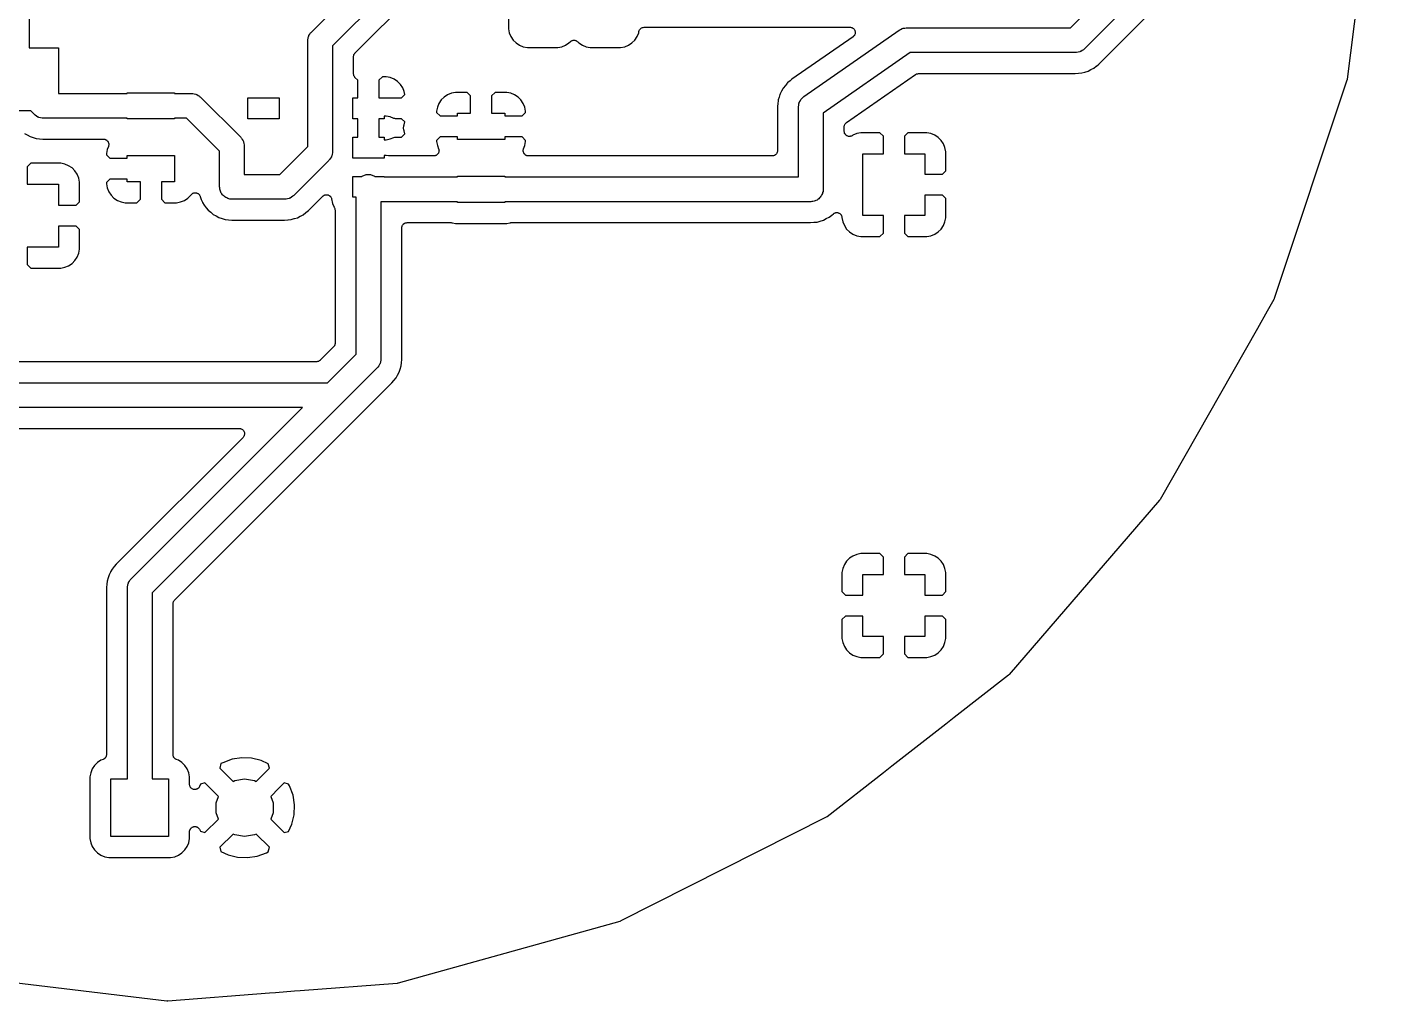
# Model space of a CAD drawing. Extents: x 164 to 228.7, y -128.7 to -69.
# Drawn here: x 196 to 228.68, y -128.69 to -105.08 of the extents above; entities that cross this region are included whole.
import ezdxf

# ---------------------------------------------------------------- set-up
doc = ezdxf.new("R2010")
doc.units = 0
doc.header["$MEASUREMENT"] = 0
doc.layers.add('BLACK', color=7, linetype='CONTINUOUS')

msp = doc.modelspace()

# ---------------------------------------------------------------- linework, layer by layer
at = {"layer": 'Black'}
for p, q in [((228.68, -100.813), (227.981, -106.344)), ((221.276, -105.1), (224.7, -101.676)), ((225.212, -102.012), (221.612, -105.612)), ((221.972, -105.971), (225.567, -102.376)), ((202.888, -105.2), (205.428, -102.659)), ((206.107, -102.829), (203.4, -105.536)), ((203.945, -105.709), (206.16, -103.494)), ((196.05, -104.738), (196.05, -105.587)), ((207.662, -104.87), (207.662, -105.122)), ((202.851, -105.253), (202.87, -105.219)), ((202.87, -105.219), (202.88, -105.211)), ((202.88, -105.211), (202.888, -105.2)), ((207.662, -105.122), (207.682, -105.22)), ((207.682, -105.22), (207.72, -105.312)), ((210.78, -105.312), (210.818, -105.22)), ((210.818, -105.22), (210.825, -105.185)), ((210.825, -105.185), (210.832, -105.166)), ((210.832, -105.166), (210.839, -105.146)), ((210.839, -105.146), (210.84, -105.145)), ((210.84, -105.145), (210.841, -105.144)), ((210.841, -105.144), (210.854, -105.129)), ((210.854, -105.129), (210.868, -105.113)), ((210.868, -105.113), (210.869, -105.112)), ((210.869, -105.112), (210.87, -105.111)), ((210.87, -105.111), (210.888, -105.101)), ((210.888, -105.101), (210.906, -105.091)), ((210.906, -105.091), (210.907, -105.09)), ((210.907, -105.09), (210.909, -105.09)), ((210.909, -105.09), (210.929, -105.087)), ((210.929, -105.087), (210.949, -105.083)), ((210.949, -105.083), (215.938, -105.083)), ((214.816, -106.766), (217.128, -105.154)), ((215.938, -105.083), (215.943, -105.084)), ((215.943, -105.084), (215.949, -105.084)), ((215.949, -105.084), (215.965, -105.088)), ((215.965, -105.088), (215.981, -105.091)), ((215.981, -105.091), (215.986, -105.094)), ((215.986, -105.094), (215.992, -105.095)), ((215.992, -105.095), (216.005, -105.104)), ((216.005, -105.104), (216.019, -105.113)), ((216.019, -105.113), (216.023, -105.117)), ((216.023, -105.117), (216.028, -105.12)), ((216.028, -105.12), (216.037, -105.134)), ((216.037, -105.134), (216.048, -105.146)), ((216.048, -105.146), (216.05, -105.152)), ((216.05, -105.152), (216.053, -105.157)), ((216.053, -105.157), (216.057, -105.172)), ((216.057, -105.172), (216.063, -105.188)), ((216.063, -105.232), (216.061, -105.237)), ((216.063, -105.188), (216.063, -105.194)), ((216.063, -105.194), (216.064, -105.199)), ((216.064, -105.199), (216.063, -105.216)), ((216.063, -105.216), (216.063, -105.232)), ((217.128, -105.154), (217.164, -105.138)), ((217.164, -105.138), (217.197, -105.118)), ((217.197, -105.118), (217.211, -105.116)), ((217.211, -105.116), (217.223, -105.11)), ((217.223, -105.11), (217.262, -105.107)), ((217.262, -105.107), (217.3, -105.1)), ((217.3, -105.1), (221.276, -105.1)), ((202.8, -105.412), (202.802, -105.399)), ((202.8, -107.976), (202.8, -105.412)), ((202.801, -105.386), (202.811, -105.348)), ((202.802, -105.399), (202.801, -105.386)), ((202.811, -105.348), (202.818, -105.309)), ((202.818, -105.309), (202.825, -105.298)), ((202.825, -105.298), (202.828, -105.285)), ((202.828, -105.285), (202.851, -105.253)), ((203.4, -105.536), (203.4, -108.1)), ((207.72, -105.312), (207.776, -105.395)), ((207.776, -105.395), (207.847, -105.466)), ((207.847, -105.466), (207.93, -105.522)), ((207.93, -105.522), (208.022, -105.56)), ((208.022, -105.56), (208.12, -105.579)), ((208.856, -105.579), (208.954, -105.56)), ((208.954, -105.56), (209.046, -105.522)), ((209.046, -105.522), (209.129, -105.466)), ((209.129, -105.466), (209.16, -105.435)), ((209.16, -105.435), (209.169, -105.429)), ((209.169, -105.429), (209.177, -105.421)), ((209.177, -105.421), (209.187, -105.416)), ((209.187, -105.416), (209.196, -105.41)), ((209.196, -105.41), (209.207, -105.407)), ((209.207, -105.407), (209.217, -105.402)), ((209.217, -105.402), (209.228, -105.401)), ((209.228, -105.401), (209.239, -105.399)), ((209.239, -105.399), (209.25, -105.399)), ((209.25, -105.399), (209.261, -105.399)), ((209.261, -105.399), (209.272, -105.401)), ((209.272, -105.401), (209.283, -105.402)), ((209.283, -105.402), (209.293, -105.407)), ((209.293, -105.407), (209.304, -105.41)), ((209.304, -105.41), (209.313, -105.416)), ((209.313, -105.416), (209.323, -105.421)), ((209.323, -105.421), (209.331, -105.429)), ((209.331, -105.429), (209.34, -105.435)), ((209.34, -105.435), (209.371, -105.466)), ((209.371, -105.466), (209.454, -105.522)), ((209.454, -105.522), (209.546, -105.56)), ((209.546, -105.56), (209.644, -105.579)), ((210.38, -105.579), (210.478, -105.56)), ((210.478, -105.56), (210.57, -105.522)), ((210.57, -105.522), (210.653, -105.466)), ((210.653, -105.466), (210.724, -105.395)), ((210.724, -105.395), (210.78, -105.312)), ((216.01, -105.314), (214.531, -106.346)), ((216.014, -105.31), (216.01, -105.314)), ((216.019, -105.307), (216.014, -105.31)), ((216.03, -105.295), (216.019, -105.307)), ((216.042, -105.283), (216.03, -105.295)), ((216.044, -105.278), (216.042, -105.283)), ((216.048, -105.273), (216.044, -105.278)), ((216.053, -105.258), (216.048, -105.273)), ((216.06, -105.243), (216.053, -105.258)), ((216.061, -105.237), (216.06, -105.243)), ((196.05, -105.587), (196.766, -105.587)), ((196.766, -105.587), (196.766, -106.688)), ((203.908, -105.788), (203.913, -105.772)), ((203.909, -105.794), (203.908, -105.788)), ((203.908, -105.799), (203.909, -105.794)), ((203.908, -106.209), (203.908, -105.799)), ((203.913, -105.772), (203.916, -105.756)), ((203.916, -105.756), (203.918, -105.751)), ((203.918, -105.751), (203.92, -105.746)), ((203.92, -105.746), (203.929, -105.732)), ((203.929, -105.732), (203.938, -105.718)), ((203.938, -105.718), (203.942, -105.714)), ((203.942, -105.714), (203.945, -105.709)), ((208.12, -105.579), (208.856, -105.579)), ((209.644, -105.579), (210.38, -105.579)), ((217.394, -105.7), (215.288, -107.169)), ((221.4, -105.7), (217.394, -105.7)), ((221.413, -105.698), (221.4, -105.7)), ((221.426, -105.699), (221.413, -105.698)), ((221.464, -105.689), (221.426, -105.699)), ((221.503, -105.682), (221.464, -105.689)), ((221.514, -105.675), (221.503, -105.682)), ((221.527, -105.672), (221.514, -105.675)), ((221.559, -105.649), (221.527, -105.672)), ((221.593, -105.63), (221.559, -105.649)), ((221.601, -105.62), (221.593, -105.63)), ((221.612, -105.612), (221.601, -105.62)), ((203.909, -106.215), (203.908, -106.209)), ((217.556, -106.215), (217.561, -106.212)), ((217.561, -106.212), (217.578, -106.211)), ((217.578, -106.211), (217.594, -106.208)), ((217.594, -106.208), (221.394, -106.208)), ((221.394, -106.208), (221.474, -106.2)), ((221.474, -106.2), (221.474, -106.2)), ((221.474, -106.2), (221.475, -106.2)), ((221.475, -106.2), (221.553, -106.193)), ((221.553, -106.193), (221.628, -106.171)), ((221.628, -106.171), (221.629, -106.17)), ((221.628, -106.171), (221.628, -106.171)), ((221.629, -106.17), (221.704, -106.148)), ((221.704, -106.148), (221.773, -106.112)), ((221.773, -106.112), (221.774, -106.112)), ((221.774, -106.111), (221.844, -106.075)), ((221.774, -106.112), (221.774, -106.111)), ((221.844, -106.075), (221.904, -106.026)), ((221.904, -106.026), (221.905, -106.025)), ((221.905, -106.025), (221.967, -105.975)), ((221.905, -106.025), (221.905, -106.025)), ((221.967, -105.975), (221.97, -105.973)), ((221.97, -105.973), (221.972, -105.971)), ((221.97, -105.973), (221.97, -105.973)), ((221.97, -105.973), (221.97, -105.973)), ((203.908, -106.22), (203.909, -106.215)), ((203.913, -106.236), (203.908, -106.22)), ((203.916, -106.253), (203.913, -106.236)), ((203.918, -106.258), (203.916, -106.253)), ((203.92, -106.263), (203.918, -106.258)), ((203.929, -106.277), (203.92, -106.263)), ((203.938, -106.291), (203.929, -106.277)), ((203.942, -106.294), (203.938, -106.291)), ((203.945, -106.299), (203.942, -106.294)), ((204.016, -106.37), (203.945, -106.299)), ((204.016, -106.793), (204.016, -106.37)), ((204.608, -106.285), (204.524, -106.37)), ((204.524, -106.37), (204.524, -106.793)), ((204.701, -106.285), (204.608, -106.285)), ((204.799, -106.305), (204.701, -106.285)), ((204.892, -106.343), (204.799, -106.305)), ((204.975, -106.399), (204.892, -106.343)), ((205.046, -106.47), (204.975, -106.399)), ((205.101, -106.553), (205.046, -106.47)), ((214.364, -106.506), (214.322, -106.556)), ((214.365, -106.504), (214.364, -106.506)), ((214.366, -106.503), (214.365, -106.504)), ((214.406, -106.452), (214.366, -106.503)), ((214.407, -106.451), (214.406, -106.452)), ((214.414, -106.443), (214.407, -106.451)), ((214.422, -106.436), (214.414, -106.443)), ((214.423, -106.435), (214.422, -106.436)), ((214.474, -106.394), (214.423, -106.435)), ((214.475, -106.393), (214.474, -106.394)), ((214.477, -106.392), (214.475, -106.393)), ((214.531, -106.346), (214.477, -106.392)), ((215.85, -107.396), (217.521, -106.231)), ((217.521, -106.231), (217.536, -106.224)), ((217.536, -106.224), (217.55, -106.216)), ((217.55, -106.216), (217.556, -106.215)), ((227.976, -106.369), (226.216, -111.659)), ((227.977, -106.356), (227.976, -106.369)), ((227.981, -106.344), (227.977, -106.356)), ((196.766, -106.688), (198.428, -106.688)), ((198.428, -106.688), (198.428, -106.67)), ((198.428, -106.67), (199.571, -106.67)), ((199.571, -106.67), (199.571, -106.688)), ((199.571, -106.688), (199.988, -106.688)), ((199.988, -106.688), (200.001, -106.69)), ((200.001, -106.69), (200.014, -106.689)), ((200.014, -106.689), (200.052, -106.699)), ((200.052, -106.699), (200.091, -106.706)), ((200.091, -106.706), (200.102, -106.713)), ((200.102, -106.713), (200.115, -106.716)), ((200.115, -106.716), (200.147, -106.739)), ((200.147, -106.739), (200.181, -106.758)), ((200.181, -106.758), (200.189, -106.768)), ((200.189, -106.768), (200.2, -106.776)), ((200.2, -106.776), (201.177, -107.752)), ((201.349, -107.301), (201.349, -106.793)), ((201.349, -106.793), (202.111, -106.793)), ((202.111, -106.793), (202.111, -107.301)), ((203.889, -107.301), (203.889, -106.793)), ((203.889, -106.793), (204.016, -106.793)), ((204.524, -106.793), (205.075, -106.793)), ((205.075, -106.793), (205.153, -106.715)), ((205.139, -106.645), (205.101, -106.553)), ((205.153, -106.715), (205.139, -106.645)), ((206.034, -106.847), (205.978, -106.93)), ((206.105, -106.776), (206.034, -106.847)), ((206.188, -106.72), (206.105, -106.776)), ((206.28, -106.682), (206.188, -106.72)), ((206.378, -106.662), (206.28, -106.682)), ((206.662, -106.662), (206.378, -106.662)), ((206.746, -106.747), (206.662, -106.662)), ((206.746, -107.17), (206.746, -106.747)), ((207.338, -106.662), (207.254, -106.747)), ((207.254, -106.747), (207.254, -107.17)), ((207.622, -106.662), (207.338, -106.662)), ((207.72, -106.682), (207.622, -106.662)), ((207.812, -106.72), (207.72, -106.682)), ((207.895, -106.776), (207.812, -106.72)), ((207.966, -106.847), (207.895, -106.776)), ((208.022, -106.93), (207.966, -106.847)), ((214.194, -106.867), (214.188, -106.932)), ((214.195, -106.856), (214.194, -106.866)), ((214.194, -106.866), (214.194, -106.867)), ((214.198, -106.845), (214.195, -106.856)), ((214.218, -106.782), (214.198, -106.844)), ((214.198, -106.844), (214.198, -106.845)), ((214.219, -106.778), (214.218, -106.78)), ((214.218, -106.78), (214.218, -106.782)), ((214.237, -106.716), (214.219, -106.778)), ((214.241, -106.705), (214.237, -106.715)), ((214.237, -106.715), (214.237, -106.716)), ((214.245, -106.695), (214.241, -106.705)), ((214.246, -106.694), (214.245, -106.695)), ((214.277, -106.637), (214.246, -106.694)), ((214.278, -106.635), (214.277, -106.637)), ((214.279, -106.634), (214.278, -106.635)), ((214.309, -106.576), (214.279, -106.634)), ((214.31, -106.575), (214.309, -106.576)), ((214.315, -106.565), (214.31, -106.575)), ((214.321, -106.557), (214.315, -106.565)), ((214.322, -106.556), (214.321, -106.557)), ((214.726, -106.875), (214.743, -106.839)), ((214.743, -106.839), (214.752, -106.83)), ((214.752, -106.83), (214.758, -106.819)), ((214.758, -106.819), (214.788, -106.794)), ((214.788, -106.794), (214.816, -106.766)), ((196.088, -107.111), (194.734, -107.111)), ((196.177, -107.2), (196.088, -107.111)), ((205.94, -107.022), (205.921, -107.12)), ((205.921, -107.12), (205.921, -107.15)), ((205.921, -107.15), (206.005, -107.234)), ((205.978, -106.93), (205.94, -107.022)), ((206.428, -107.234), (206.428, -107.17)), ((206.428, -107.17), (206.746, -107.17)), ((207.254, -107.17), (207.571, -107.17)), ((207.571, -107.17), (207.571, -107.234)), ((207.995, -107.234), (208.079, -107.15)), ((208.06, -107.022), (208.022, -106.93)), ((208.079, -107.12), (208.06, -107.022)), ((208.079, -107.15), (208.079, -107.12)), ((214.188, -106.936), (214.18, -107.006)), ((214.18, -107.006), (214.18, -107.012)), ((214.18, -107.012), (214.18, -108.077)), ((214.188, -106.932), (214.188, -106.934)), ((214.188, -106.934), (214.188, -106.936)), ((214.688, -107.012), (214.695, -106.973)), ((214.688, -108.712), (214.688, -107.012)), ((214.695, -106.973), (214.698, -106.934)), ((214.698, -106.934), (214.704, -106.922)), ((214.704, -106.922), (214.706, -106.909)), ((214.706, -106.909), (214.726, -106.875)), ((215.288, -107.169), (215.288, -109.012)), ((196.188, -107.208), (196.177, -107.2)), ((196.196, -107.218), (196.188, -107.208)), ((196.23, -107.237), (196.196, -107.218)), ((196.262, -107.26), (196.23, -107.237)), ((196.275, -107.263), (196.262, -107.26)), ((196.286, -107.27), (196.275, -107.263)), ((196.325, -107.277), (196.286, -107.27)), ((196.363, -107.287), (196.325, -107.277)), ((196.376, -107.286), (196.363, -107.287)), ((196.389, -107.288), (196.376, -107.286)), ((198.428, -107.288), (196.389, -107.288)), ((198.428, -107.305), (198.428, -107.288)), ((199.571, -107.305), (198.428, -107.305)), ((199.864, -107.288), (199.571, -107.288)), ((199.571, -107.288), (199.571, -107.305)), ((200.665, -108.089), (199.864, -107.288)), ((202.111, -107.301), (201.349, -107.301)), ((204.016, -107.301), (203.889, -107.301)), ((204.016, -107.746), (204.016, -107.301)), ((204.651, -107.301), (204.524, -107.301)), ((204.524, -107.301), (204.524, -107.746)), ((204.701, -107.238), (204.651, -107.238)), ((204.651, -107.238), (204.651, -107.301)), ((204.799, -107.258), (204.701, -107.238)), ((204.882, -107.292), (204.799, -107.258)), ((204.885, -107.292), (204.882, -107.292)), ((204.887, -107.294), (204.885, -107.292)), ((204.906, -107.297), (204.887, -107.294)), ((204.925, -107.301), (204.906, -107.297)), ((204.928, -107.301), (204.925, -107.301)), ((204.931, -107.301), (204.928, -107.301)), ((205.075, -107.301), (204.931, -107.301)), ((205.153, -107.38), (205.075, -107.301)), ((205.119, -107.518), (205.123, -107.502)), ((205.12, -107.524), (205.119, -107.518)), ((205.123, -107.502), (205.125, -107.486)), ((205.125, -107.486), (205.128, -107.481)), ((205.128, -107.481), (205.129, -107.475)), ((205.129, -107.475), (205.139, -107.45)), ((205.139, -107.45), (205.153, -107.38)), ((206.005, -107.234), (206.428, -107.234)), ((207.571, -107.234), (207.995, -107.234)), ((215.796, -107.5), (215.799, -107.483)), ((215.796, -107.605), (215.796, -107.5)), ((215.799, -107.483), (215.8, -107.467)), ((215.8, -107.467), (215.803, -107.462)), ((215.803, -107.462), (215.804, -107.456)), ((215.804, -107.456), (215.812, -107.442)), ((215.812, -107.442), (215.819, -107.427)), ((215.819, -107.427), (215.823, -107.423)), ((215.823, -107.423), (215.826, -107.418)), ((215.826, -107.418), (215.839, -107.408)), ((215.839, -107.408), (215.85, -107.396)), ((195.936, -107.657), (196.005, -107.694)), ((196.005, -107.694), (196.006, -107.694)), ((196.006, -107.694), (196.006, -107.694)), ((196.006, -107.694), (196.075, -107.732)), ((196.075, -107.732), (196.149, -107.755)), ((196.149, -107.755), (196.15, -107.755)), ((196.15, -107.755), (196.151, -107.755)), ((196.151, -107.755), (196.225, -107.779)), ((196.225, -107.779), (196.303, -107.787)), ((196.303, -107.787), (196.304, -107.787)), ((196.304, -107.787), (196.304, -107.787)), ((196.304, -107.787), (196.383, -107.796)), ((196.383, -107.796), (196.386, -107.796)), ((196.386, -107.796), (196.387, -107.796)), ((196.387, -107.796), (196.387, -107.796)), ((196.387, -107.796), (196.389, -107.796)), ((196.389, -107.796), (197.854, -107.796)), ((197.854, -107.796), (197.867, -107.798)), ((197.867, -107.798), (197.881, -107.799)), ((197.881, -107.799), (197.889, -107.802)), ((197.889, -107.802), (197.897, -107.804)), ((197.897, -107.804), (197.909, -107.811)), ((197.909, -107.811), (197.922, -107.816)), ((197.922, -107.816), (197.928, -107.822)), ((197.928, -107.822), (197.935, -107.826)), ((197.935, -107.826), (197.944, -107.836)), ((197.944, -107.836), (197.954, -107.846)), ((197.954, -107.846), (197.958, -107.853)), ((201.177, -107.752), (201.184, -107.763)), ((201.184, -107.763), (201.194, -107.772)), ((201.194, -107.772), (201.214, -107.806)), ((201.214, -107.806), (201.236, -107.838)), ((201.236, -107.838), (201.24, -107.85)), ((203.889, -108.254), (203.889, -107.746)), ((203.889, -107.746), (204.016, -107.746)), ((204.524, -107.746), (204.651, -107.746)), ((204.651, -107.746), (204.651, -107.809)), ((204.651, -107.809), (204.701, -107.809)), ((204.701, -107.809), (204.799, -107.79)), ((204.799, -107.79), (204.882, -107.756)), ((204.882, -107.756), (204.885, -107.755)), ((204.885, -107.755), (204.887, -107.754)), ((204.887, -107.754), (204.906, -107.75)), ((204.906, -107.75), (204.925, -107.746)), ((204.925, -107.746), (204.928, -107.746)), ((204.928, -107.746), (204.931, -107.746)), ((204.931, -107.746), (205.075, -107.746)), ((205.075, -107.746), (205.153, -107.667)), ((205.119, -107.529), (205.12, -107.524)), ((205.123, -107.545), (205.119, -107.529)), ((205.125, -107.562), (205.123, -107.545)), ((205.128, -107.567), (205.125, -107.562)), ((205.129, -107.572), (205.128, -107.567)), ((205.139, -107.598), (205.129, -107.572)), ((205.153, -107.667), (205.139, -107.598)), ((206.005, -107.742), (205.921, -107.826)), ((205.921, -107.826), (205.921, -107.856)), ((206.428, -107.742), (206.005, -107.742)), ((206.428, -107.805), (206.428, -107.742)), ((207.571, -107.805), (206.428, -107.805)), ((207.995, -107.742), (207.571, -107.742)), ((207.571, -107.742), (207.571, -107.805)), ((208.079, -107.826), (207.995, -107.742)), ((208.079, -107.856), (208.079, -107.826)), ((215.797, -107.609), (215.796, -107.605)), ((215.796, -107.613), (215.797, -107.609)), ((215.801, -107.631), (215.796, -107.613)), ((215.804, -107.648), (215.801, -107.631)), ((215.806, -107.652), (215.804, -107.648)), ((215.807, -107.656), (215.806, -107.652)), ((215.817, -107.671), (215.807, -107.656)), ((215.826, -107.686), (215.817, -107.671)), ((215.829, -107.689), (215.826, -107.686)), ((215.831, -107.693), (215.829, -107.689)), ((215.846, -107.703), (215.831, -107.693)), ((215.859, -107.715), (215.846, -107.703)), ((215.863, -107.716), (215.859, -107.715)), ((215.867, -107.719), (215.863, -107.716)), ((215.884, -107.724), (215.867, -107.719)), ((215.901, -107.73), (215.884, -107.724)), ((215.905, -107.73), (215.901, -107.73)), ((215.909, -107.731), (215.905, -107.73)), ((215.927, -107.73), (215.909, -107.731)), ((215.945, -107.73), (215.927, -107.73)), ((215.949, -107.728), (215.945, -107.73)), ((215.953, -107.728), (215.949, -107.728)), ((215.97, -107.721), (215.953, -107.728)), ((215.986, -107.715), (215.97, -107.721)), ((215.99, -107.712), (215.986, -107.715)), ((215.994, -107.71), (215.99, -107.712)), ((216.009, -107.7), (215.994, -107.71)), ((216.102, -107.662), (216.009, -107.7)), ((216.2, -107.642), (216.102, -107.662)), ((216.662, -107.642), (216.2, -107.642)), ((216.746, -107.726), (216.662, -107.642)), ((216.746, -108.15), (216.746, -107.726)), ((217.338, -107.642), (217.254, -107.726)), ((217.254, -107.726), (217.254, -108.15)), ((217.8, -107.642), (217.338, -107.642)), ((217.898, -107.662), (217.8, -107.642)), ((217.991, -107.7), (217.898, -107.662)), ((218.074, -107.755), (217.991, -107.7)), ((218.145, -107.826), (218.074, -107.755)), ((218.2, -107.909), (218.145, -107.826)), ((197.94, -108.046), (197.921, -108.144)), ((197.921, -108.144), (197.921, -108.174)), ((197.921, -108.174), (198.005, -108.258)), ((197.971, -107.972), (197.94, -108.046)), ((197.958, -107.853), (197.964, -107.859)), ((197.964, -107.859), (197.968, -107.873)), ((197.968, -107.873), (197.975, -107.885)), ((197.974, -107.958), (197.971, -107.972)), ((197.979, -107.945), (197.974, -107.958)), ((197.975, -107.885), (197.976, -107.893)), ((197.976, -107.893), (197.979, -107.901)), ((197.979, -107.901), (197.979, -107.915)), ((197.979, -107.915), (197.981, -107.929)), ((197.981, -107.929), (197.979, -107.937)), ((197.979, -107.937), (197.979, -107.945)), ((200.665, -108.953), (200.665, -108.089)), ((201.24, -107.85), (201.246, -107.862)), ((201.246, -107.862), (201.253, -107.9)), ((201.253, -107.9), (201.263, -107.938)), ((201.263, -107.938), (201.262, -107.951)), ((201.262, -107.951), (201.264, -107.965)), ((201.264, -107.965), (201.264, -108.652)), ((202.123, -108.652), (202.8, -107.976)), ((203.389, -108.164), (203.382, -108.203)), ((203.399, -108.126), (203.389, -108.164)), ((203.4, -108.1), (203.398, -108.113)), ((203.398, -108.113), (203.399, -108.126)), ((205.921, -107.856), (205.94, -107.954)), ((205.935, -108.174), (205.928, -108.178)), ((205.944, -108.164), (205.935, -108.174)), ((205.94, -107.954), (205.971, -108.028)), ((205.954, -108.154), (205.944, -108.164)), ((205.958, -108.147), (205.954, -108.154)), ((205.964, -108.14), (205.958, -108.147)), ((205.968, -108.127), (205.964, -108.14)), ((205.975, -108.115), (205.968, -108.127)), ((205.971, -108.028), (205.974, -108.042)), ((205.974, -108.042), (205.979, -108.055)), ((205.976, -108.107), (205.975, -108.115)), ((205.979, -108.099), (205.976, -108.107)), ((205.979, -108.055), (205.979, -108.063)), ((205.979, -108.063), (205.981, -108.071)), ((205.981, -108.071), (205.979, -108.085)), ((205.979, -108.085), (205.979, -108.099)), ((208.019, -108.071), (208.021, -108.063)), ((208.021, -108.085), (208.019, -108.071)), ((208.021, -108.055), (208.026, -108.042)), ((208.021, -108.063), (208.021, -108.055)), ((208.021, -108.099), (208.021, -108.085)), ((208.024, -108.107), (208.021, -108.099)), ((208.025, -108.115), (208.024, -108.107)), ((208.032, -108.127), (208.025, -108.115)), ((208.026, -108.042), (208.029, -108.028)), ((208.029, -108.028), (208.06, -107.954)), ((208.036, -108.14), (208.032, -108.127)), ((208.042, -108.147), (208.036, -108.14)), ((208.046, -108.154), (208.042, -108.147)), ((208.056, -108.164), (208.046, -108.154)), ((208.065, -108.174), (208.056, -108.164)), ((208.06, -107.954), (208.079, -107.856)), ((208.072, -108.178), (208.065, -108.174)), ((214.135, -108.174), (214.125, -108.18)), ((214.142, -108.166), (214.135, -108.174)), ((214.15, -108.159), (214.142, -108.166)), ((214.156, -108.149), (214.15, -108.159)), ((214.163, -108.14), (214.156, -108.149)), ((214.167, -108.13), (214.163, -108.14)), ((214.172, -108.12), (214.167, -108.13)), ((214.174, -108.109), (214.172, -108.12)), ((214.178, -108.099), (214.174, -108.109)), ((214.18, -108.077), (214.178, -108.088)), ((214.178, -108.088), (214.178, -108.099)), ((216.25, -109.65), (216.25, -108.15)), ((216.25, -108.15), (216.746, -108.15)), ((217.254, -108.15), (217.75, -108.15)), ((217.75, -108.15), (217.75, -108.646)), ((218.238, -108.002), (218.2, -107.909)), ((218.258, -108.1), (218.238, -108.002)), ((218.258, -108.562), (218.258, -108.1)), ((196.088, -108.381), (196.004, -108.465)), ((196.004, -108.465), (196.004, -108.889)), ((196.816, -108.381), (196.088, -108.381)), ((196.914, -108.401), (196.816, -108.381)), ((197.007, -108.439), (196.914, -108.401)), ((197.09, -108.494), (197.007, -108.439)), ((197.161, -108.565), (197.09, -108.494)), ((198.005, -108.258), (198.428, -108.258)), ((198.428, -108.258), (198.428, -108.194)), ((198.428, -108.194), (199.571, -108.194)), ((199.571, -108.194), (199.571, -108.829)), ((203.312, -108.312), (202.46, -109.165)), ((203.32, -108.301), (203.312, -108.312)), ((203.33, -108.293), (203.32, -108.301)), ((203.349, -108.259), (203.33, -108.293)), ((203.372, -108.227), (203.349, -108.259)), ((203.375, -108.214), (203.372, -108.227)), ((203.382, -108.203), (203.375, -108.214)), ((204.651, -108.254), (203.889, -108.254)), ((204.701, -108.191), (204.651, -108.191)), ((204.651, -108.191), (204.651, -108.254)), ((204.757, -108.202), (204.701, -108.191)), ((204.769, -108.202), (204.757, -108.202)), ((204.781, -108.204), (204.769, -108.202)), ((205.854, -108.204), (204.781, -108.204)), ((205.867, -108.202), (205.854, -108.204)), ((205.881, -108.201), (205.867, -108.202)), ((205.889, -108.198), (205.881, -108.201)), ((205.897, -108.196), (205.889, -108.198)), ((205.909, -108.189), (205.897, -108.196)), ((205.922, -108.184), (205.909, -108.189)), ((205.928, -108.178), (205.922, -108.184)), ((208.078, -108.184), (208.072, -108.178)), ((208.091, -108.189), (208.078, -108.184)), ((208.103, -108.196), (208.091, -108.189)), ((208.111, -108.198), (208.103, -108.196)), ((208.119, -108.201), (208.111, -108.198)), ((208.133, -108.202), (208.119, -108.201)), ((208.146, -108.204), (208.133, -108.202)), ((214.053, -108.204), (208.146, -108.204)), ((214.064, -108.202), (214.053, -108.204)), ((214.075, -108.202), (214.064, -108.202)), ((214.085, -108.198), (214.075, -108.202)), ((214.096, -108.196), (214.085, -108.198)), ((214.106, -108.191), (214.096, -108.196)), ((214.117, -108.187), (214.106, -108.191)), ((214.125, -108.18), (214.117, -108.187)), ((197.216, -108.648), (197.161, -108.565)), ((197.254, -108.741), (197.216, -108.648)), ((197.274, -108.839), (197.254, -108.741)), ((198.005, -108.766), (197.921, -108.85)), ((198.428, -108.766), (198.005, -108.766)), ((198.428, -108.829), (198.428, -108.766)), ((198.746, -108.829), (198.428, -108.829)), ((198.746, -109.253), (198.746, -108.829)), ((199.571, -108.829), (199.254, -108.829)), ((199.254, -108.829), (199.254, -109.253)), ((201.264, -108.652), (202.123, -108.652)), ((203.889, -109.206), (203.889, -108.698)), ((203.889, -108.698), (204.113, -108.698)), ((204.113, -108.698), (204.12, -108.693)), ((204.12, -108.693), (204.218, -108.657)), ((204.218, -108.657), (204.322, -108.657)), ((204.322, -108.657), (204.42, -108.693)), ((204.42, -108.693), (204.427, -108.698)), ((204.427, -108.698), (204.651, -108.698)), ((204.651, -108.698), (204.651, -108.712)), ((204.651, -108.712), (206.428, -108.712)), ((206.428, -108.712), (206.428, -108.694)), ((206.428, -108.694), (207.571, -108.694)), ((207.571, -108.694), (207.571, -108.712)), ((207.571, -108.712), (214.688, -108.712)), ((217.75, -108.646), (218.174, -108.646)), ((218.174, -108.646), (218.258, -108.562)), ((196.004, -108.889), (196.766, -108.889)), ((196.766, -108.889), (196.766, -109.397)), ((197.274, -109.313), (197.274, -108.839)), ((197.921, -108.85), (197.921, -108.88)), ((197.921, -108.88), (197.94, -108.978)), ((197.94, -108.978), (197.978, -109.07)), ((197.978, -109.07), (198.034, -109.153)), ((198.034, -109.153), (198.105, -109.224)), ((199.895, -109.224), (199.966, -109.153)), ((199.966, -109.153), (199.968, -109.151)), ((199.968, -109.151), (199.976, -109.143)), ((199.976, -109.143), (199.982, -109.134)), ((199.982, -109.134), (199.991, -109.127)), ((199.991, -109.127), (199.998, -109.119)), ((199.998, -109.119), (200.008, -109.114)), ((200.008, -109.114), (200.017, -109.107)), ((200.017, -109.107), (200.028, -109.104)), ((200.028, -109.104), (200.038, -109.099)), ((200.038, -109.099), (200.049, -109.098)), ((200.049, -109.098), (200.059, -109.095)), ((200.059, -109.095), (200.071, -109.096)), ((200.071, -109.096), (200.082, -109.094)), ((200.082, -109.094), (200.092, -109.097)), ((200.092, -109.097), (200.103, -109.098)), ((200.103, -109.098), (200.114, -109.102)), ((200.114, -109.102), (200.125, -109.105)), ((200.125, -109.105), (200.134, -109.111)), ((200.134, -109.111), (200.144, -109.115)), ((200.144, -109.115), (200.152, -109.123)), ((200.152, -109.123), (200.161, -109.129)), ((200.161, -109.129), (200.168, -109.138)), ((200.168, -109.138), (200.176, -109.146)), ((200.176, -109.146), (200.181, -109.156)), ((200.181, -109.156), (200.187, -109.165)), ((200.669, -108.978), (200.665, -108.953)), ((200.669, -109.005), (200.669, -108.978)), ((200.678, -109.029), (200.669, -109.005)), ((200.683, -109.055), (200.678, -109.029)), ((200.696, -109.078), (200.683, -109.055)), ((200.705, -109.102), (200.696, -109.078)), ((200.722, -109.123), (200.705, -109.102)), ((200.735, -109.145), (200.722, -109.123)), ((200.755, -109.162), (200.735, -109.145)), ((203.19, -109.158), (203.196, -109.156)), ((203.196, -109.156), (203.2, -109.153)), ((203.2, -109.153), (203.207, -109.152)), ((203.207, -109.152), (203.208, -109.151)), ((203.208, -109.151), (203.215, -109.149)), ((203.215, -109.149), (203.216, -109.149)), ((203.216, -109.149), (203.232, -109.143)), ((203.232, -109.143), (203.238, -109.143)), ((203.238, -109.143), (203.243, -109.142)), ((203.243, -109.142), (203.25, -109.142)), ((203.25, -109.142), (203.251, -109.142)), ((203.251, -109.142), (203.258, -109.143)), ((203.258, -109.143), (203.259, -109.143)), ((203.259, -109.143), (203.276, -109.143)), ((203.276, -109.143), (203.281, -109.145)), ((203.281, -109.145), (203.287, -109.146)), ((203.287, -109.146), (203.293, -109.149)), ((203.293, -109.149), (203.295, -109.149)), ((203.295, -109.149), (203.301, -109.152)), ((203.301, -109.152), (203.302, -109.153)), ((203.302, -109.153), (203.317, -109.158)), ((215.257, -109.137), (215.248, -109.162)), ((215.27, -109.115), (215.257, -109.137)), ((215.274, -109.089), (215.27, -109.115)), ((215.283, -109.064), (215.274, -109.089)), ((215.288, -109.012), (215.283, -109.038)), ((215.283, -109.038), (215.283, -109.064)), ((217.75, -109.154), (217.75, -109.65)), ((218.174, -109.154), (217.75, -109.154)), ((218.258, -109.238), (218.174, -109.154)), ((196.766, -109.397), (197.19, -109.397)), ((197.19, -109.397), (197.274, -109.313)), ((198.105, -109.224), (198.188, -109.28)), ((198.188, -109.28), (198.28, -109.318)), ((198.28, -109.318), (198.378, -109.337)), ((198.378, -109.337), (198.662, -109.337)), ((198.662, -109.337), (198.746, -109.253)), ((199.254, -109.253), (199.338, -109.337)), ((199.338, -109.337), (199.622, -109.337)), ((199.622, -109.337), (199.72, -109.318)), ((199.72, -109.318), (199.812, -109.28)), ((199.812, -109.28), (199.895, -109.224)), ((200.187, -109.165), (200.191, -109.175)), ((200.191, -109.175), (200.195, -109.185)), ((200.195, -109.185), (200.217, -109.258)), ((200.217, -109.258), (200.253, -109.327)), ((200.253, -109.327), (200.254, -109.327)), ((200.254, -109.327), (200.254, -109.328)), ((200.254, -109.328), (200.29, -109.397)), ((200.29, -109.397), (200.34, -109.458)), ((200.34, -109.458), (200.34, -109.458)), ((200.34, -109.458), (200.34, -109.459)), ((200.34, -109.459), (200.389, -109.52)), ((200.772, -109.182), (200.755, -109.162)), ((200.794, -109.195), (200.772, -109.182)), ((200.814, -109.212), (200.794, -109.195)), ((200.839, -109.221), (200.814, -109.212)), ((200.862, -109.234), (200.839, -109.221)), ((200.888, -109.239), (200.862, -109.234)), ((200.912, -109.248), (200.888, -109.239)), ((200.939, -109.248), (200.912, -109.248)), ((200.964, -109.252), (200.939, -109.248)), ((202.248, -109.252), (200.964, -109.252)), ((202.26, -109.25), (202.248, -109.252)), ((202.274, -109.251), (202.26, -109.25)), ((202.312, -109.241), (202.274, -109.251)), ((202.35, -109.234), (202.312, -109.241)), ((202.362, -109.228), (202.35, -109.234)), ((202.374, -109.224), (202.362, -109.228)), ((202.406, -109.202), (202.374, -109.224)), ((202.44, -109.182), (202.406, -109.202)), ((202.449, -109.172), (202.44, -109.182)), ((202.46, -109.165), (202.449, -109.172)), ((202.819, -109.524), (203.164, -109.178)), ((203.164, -109.178), (203.169, -109.175)), ((203.169, -109.175), (203.17, -109.174)), ((203.17, -109.174), (203.178, -109.169)), ((203.178, -109.169), (203.19, -109.158)), ((203.178, -109.169), (203.178, -109.169)), ((203.317, -109.158), (203.322, -109.162)), ((203.322, -109.162), (203.327, -109.164)), ((203.327, -109.164), (203.331, -109.169)), ((203.331, -109.169), (203.333, -109.17)), ((203.333, -109.17), (203.339, -109.177)), ((203.339, -109.177), (203.351, -109.187)), ((203.351, -109.187), (203.354, -109.191)), ((203.354, -109.191), (203.358, -109.195)), ((203.358, -109.195), (203.361, -109.201)), ((203.361, -109.201), (203.363, -109.203)), ((203.363, -109.203), (203.366, -109.212)), ((203.366, -109.212), (203.373, -109.225)), ((203.373, -109.225), (203.374, -109.23)), ((203.374, -109.23), (203.377, -109.235)), ((203.377, -109.235), (203.377, -109.241)), ((203.377, -109.241), (203.379, -109.244)), ((203.379, -109.244), (203.401, -109.355)), ((203.401, -109.355), (203.439, -109.447)), ((203.439, -109.447), (203.441, -109.45)), ((203.441, -109.45), (203.447, -109.464)), ((203.447, -109.464), (203.454, -109.477)), ((203.454, -109.477), (203.456, -109.484)), ((203.97, -109.206), (203.889, -109.206)), ((203.97, -113.006), (203.97, -109.206)), ((206.428, -109.312), (204.57, -109.312)), ((204.57, -109.312), (204.57, -113.13)), ((206.428, -109.329), (206.428, -109.312)), ((207.571, -109.329), (206.428, -109.329)), ((214.988, -109.312), (207.571, -109.312)), ((207.571, -109.312), (207.571, -109.329)), ((215.014, -109.307), (214.988, -109.312)), ((215.04, -109.307), (215.014, -109.307)), ((215.065, -109.298), (215.04, -109.307)), ((215.091, -109.294), (215.065, -109.298)), ((215.113, -109.281), (215.091, -109.294)), ((215.138, -109.272), (215.113, -109.281)), ((215.158, -109.255), (215.138, -109.272)), ((215.181, -109.242), (215.158, -109.255)), ((215.198, -109.222), (215.181, -109.242)), ((215.218, -109.205), (215.198, -109.222)), ((215.231, -109.182), (215.218, -109.205)), ((215.248, -109.162), (215.231, -109.182)), ((218.258, -109.7), (218.258, -109.238)), ((200.389, -109.52), (200.45, -109.57)), ((200.45, -109.57), (200.45, -109.57)), ((200.45, -109.57), (200.45, -109.57)), ((200.45, -109.57), (200.511, -109.621)), ((200.511, -109.621), (200.579, -109.658)), ((200.579, -109.658), (200.58, -109.658)), ((200.58, -109.658), (200.58, -109.658)), ((200.58, -109.658), (200.649, -109.696)), ((200.649, -109.696), (200.724, -109.719)), ((200.724, -109.719), (200.724, -109.719)), ((200.724, -109.719), (200.725, -109.719)), ((200.725, -109.719), (200.799, -109.743)), ((200.799, -109.743), (200.877, -109.751)), ((200.877, -109.751), (200.878, -109.751)), ((200.878, -109.751), (200.878, -109.751)), ((200.878, -109.751), (200.959, -109.76)), ((200.959, -109.76), (200.959, -109.76)), ((200.959, -109.76), (200.965, -109.76)), ((200.965, -109.76), (202.241, -109.76)), ((202.241, -109.76), (202.321, -109.753)), ((202.321, -109.753), (202.322, -109.753)), ((202.322, -109.753), (202.4, -109.746)), ((202.322, -109.753), (202.322, -109.753)), ((202.4, -109.746), (202.475, -109.723)), ((202.475, -109.723), (202.476, -109.723)), ((202.476, -109.723), (202.551, -109.701)), ((202.476, -109.723), (202.476, -109.723)), ((202.551, -109.701), (202.62, -109.664)), ((202.62, -109.664), (202.621, -109.664)), ((202.621, -109.664), (202.622, -109.664)), ((202.622, -109.664), (202.691, -109.628)), ((202.691, -109.628), (202.752, -109.578)), ((202.752, -109.578), (202.753, -109.577)), ((202.752, -109.578), (202.752, -109.578)), ((202.753, -109.577), (202.815, -109.528)), ((202.815, -109.528), (202.817, -109.526)), ((202.817, -109.525), (202.819, -109.524)), ((202.817, -109.526), (202.817, -109.525)), ((202.817, -109.526), (202.817, -109.526)), ((203.456, -109.484), (203.458, -109.49)), ((203.458, -109.49), (203.459, -109.505)), ((203.459, -109.505), (203.462, -109.52)), ((203.462, -109.52), (203.462, -112.743)), ((215.064, -109.812), (215.142, -109.805)), ((215.142, -109.805), (215.217, -109.782)), ((215.217, -109.782), (215.218, -109.782)), ((215.218, -109.782), (215.293, -109.76)), ((215.218, -109.782), (215.218, -109.782)), ((215.293, -109.76), (215.362, -109.723)), ((215.362, -109.723), (215.363, -109.723)), ((215.363, -109.723), (215.433, -109.686)), ((215.363, -109.723), (215.363, -109.723)), ((215.433, -109.686), (215.493, -109.637)), ((215.493, -109.637), (215.494, -109.637)), ((215.494, -109.636), (215.535, -109.603)), ((215.494, -109.637), (215.494, -109.636)), ((215.535, -109.603), (215.544, -109.598)), ((215.544, -109.598), (215.552, -109.592)), ((215.552, -109.592), (215.563, -109.588)), ((215.563, -109.588), (215.574, -109.582)), ((215.574, -109.582), (215.584, -109.58)), ((215.584, -109.58), (215.593, -109.577)), ((215.593, -109.577), (215.605, -109.577)), ((215.605, -109.577), (215.618, -109.575)), ((215.618, -109.575), (215.627, -109.577)), ((215.627, -109.577), (215.637, -109.577)), ((215.637, -109.577), (215.649, -109.581)), ((215.649, -109.581), (215.661, -109.583)), ((215.661, -109.583), (215.669, -109.589)), ((215.669, -109.589), (215.678, -109.592)), ((215.678, -109.592), (215.688, -109.6)), ((215.688, -109.6), (215.699, -109.606)), ((215.699, -109.606), (215.705, -109.614)), ((215.705, -109.614), (215.712, -109.62)), ((215.712, -109.62), (215.719, -109.631)), ((215.719, -109.631), (215.726, -109.641)), ((215.726, -109.641), (215.729, -109.65)), ((215.729, -109.65), (215.734, -109.658)), ((215.734, -109.658), (215.736, -109.671)), ((215.736, -109.671), (215.741, -109.682)), ((215.741, -109.682), (215.74, -109.692)), ((215.74, -109.692), (215.762, -109.798)), ((215.762, -109.798), (215.8, -109.891)), ((216.746, -109.65), (216.25, -109.65)), ((216.746, -110.074), (216.746, -109.65)), ((217.75, -109.65), (217.254, -109.65)), ((217.254, -109.65), (217.254, -110.074)), ((218.2, -109.891), (218.238, -109.798)), ((218.238, -109.798), (218.258, -109.7)), ((196.766, -109.905), (196.766, -110.413)), ((197.19, -109.905), (196.766, -109.905)), ((197.274, -109.989), (197.19, -109.905)), ((197.274, -110.463), (197.274, -109.989)), ((205.078, -109.947), (205.08, -109.936)), ((205.078, -113.13), (205.078, -109.947)), ((205.08, -109.925), (205.084, -109.915)), ((205.08, -109.936), (205.08, -109.925)), ((205.084, -109.915), (205.086, -109.904)), ((205.086, -109.904), (205.091, -109.894)), ((205.091, -109.894), (205.095, -109.883)), ((205.095, -109.883), (205.102, -109.875)), ((205.102, -109.875), (205.108, -109.865)), ((205.108, -109.865), (205.116, -109.858)), ((205.116, -109.858), (205.123, -109.85)), ((205.123, -109.85), (205.133, -109.844)), ((205.133, -109.844), (205.141, -109.837)), ((205.141, -109.837), (205.152, -109.833)), ((205.152, -109.833), (205.162, -109.828)), ((205.162, -109.828), (205.173, -109.826)), ((205.173, -109.826), (205.183, -109.822)), ((205.183, -109.822), (205.194, -109.822)), ((205.194, -109.822), (205.205, -109.82)), ((205.205, -109.82), (206.278, -109.82)), ((206.278, -109.82), (206.29, -109.822)), ((206.29, -109.822), (206.303, -109.822)), ((206.303, -109.822), (206.378, -109.837)), ((206.378, -109.837), (207.622, -109.837)), ((207.622, -109.837), (207.697, -109.822)), ((207.697, -109.822), (207.71, -109.822)), ((207.71, -109.822), (207.722, -109.82)), ((207.722, -109.82), (214.982, -109.82)), ((214.982, -109.82), (215.063, -109.812)), ((215.063, -109.812), (215.064, -109.812)), ((215.064, -109.812), (215.064, -109.812)), ((215.8, -109.891), (215.855, -109.974)), ((215.855, -109.974), (215.926, -110.045)), ((215.926, -110.045), (216.009, -110.1)), ((216.009, -110.1), (216.102, -110.138)), ((216.662, -110.158), (216.746, -110.074)), ((217.254, -110.074), (217.338, -110.158)), ((217.898, -110.138), (217.991, -110.1)), ((217.991, -110.1), (218.074, -110.045)), ((218.074, -110.045), (218.145, -109.974)), ((218.145, -109.974), (218.2, -109.891)), ((196.766, -110.413), (196.004, -110.413)), ((196.004, -110.413), (196.004, -110.837)), ((197.254, -110.561), (197.274, -110.463)), ((216.102, -110.138), (216.2, -110.158)), ((216.2, -110.158), (216.662, -110.158)), ((217.338, -110.158), (217.8, -110.158)), ((217.8, -110.158), (217.898, -110.138)), ((197.09, -110.808), (197.161, -110.737)), ((197.161, -110.737), (197.216, -110.654)), ((197.216, -110.654), (197.254, -110.561)), ((196.004, -110.837), (196.088, -110.921)), ((196.088, -110.921), (196.816, -110.921)), ((196.816, -110.921), (196.914, -110.901)), ((196.914, -110.901), (197.007, -110.863)), ((197.007, -110.863), (197.09, -110.808)), ((226.206, -111.681), (226.045, -111.964)), ((226.21, -111.669), (226.206, -111.681)), ((226.216, -111.659), (226.21, -111.669)), ((226.045, -111.964), (225.808, -112.382)), ((226.045, -111.964), (226.045, -111.964)), ((226.045, -111.964), (226.045, -111.964)), ((225.808, -112.382), (223.452, -116.529)), ((203.462, -112.743), (203.461, -112.748)), ((203.461, -112.748), (203.462, -112.754)), ((203.425, -112.833), (203.103, -113.155)), ((203.276, -113.7), (203.97, -113.006)), ((203.428, -112.828), (203.425, -112.833)), ((203.432, -112.824), (203.428, -112.828)), ((203.438, -112.815), (203.432, -112.824)), ((203.445, -112.806), (203.438, -112.815)), ((203.447, -112.801), (203.445, -112.806)), ((203.45, -112.796), (203.447, -112.801)), ((203.452, -112.791), (203.45, -112.796)), ((203.454, -112.786), (203.452, -112.791)), ((203.456, -112.775), (203.454, -112.786)), ((203.46, -112.765), (203.456, -112.775)), ((203.462, -112.754), (203.46, -112.759)), ((203.46, -112.759), (203.46, -112.765)), ((203.013, -113.192), (191.961, -113.192)), ((204.482, -113.342), (199.03, -118.794)), ((203.018, -113.191), (203.013, -113.192)), ((203.024, -113.192), (203.018, -113.191)), ((203.04, -113.187), (203.024, -113.192)), ((203.056, -113.184), (203.04, -113.187)), ((203.061, -113.182), (203.056, -113.184)), ((203.066, -113.18), (203.061, -113.182)), ((203.08, -113.171), (203.066, -113.18)), ((203.094, -113.162), (203.08, -113.171)), ((203.098, -113.158), (203.094, -113.162)), ((203.103, -113.155), (203.098, -113.158)), ((204.49, -113.331), (204.482, -113.342)), ((204.5, -113.323), (204.49, -113.331)), ((204.519, -113.289), (204.5, -113.323)), ((204.542, -113.257), (204.519, -113.289)), ((204.545, -113.244), (204.542, -113.257)), ((204.552, -113.233), (204.545, -113.244)), ((204.559, -113.194), (204.552, -113.233)), ((204.569, -113.156), (204.559, -113.194)), ((204.57, -113.13), (204.568, -113.143)), ((204.568, -113.143), (204.569, -113.156)), ((205.014, -113.444), (205.037, -113.37)), ((205.037, -113.368), (205.061, -113.294)), ((205.037, -113.369), (205.037, -113.368)), ((205.037, -113.37), (205.037, -113.369)), ((205.061, -113.294), (205.069, -113.216)), ((205.069, -113.215), (205.078, -113.136)), ((205.069, -113.216), (205.069, -113.215)), ((205.069, -113.215), (205.069, -113.215)), ((205.078, -113.132), (205.078, -113.13)), ((205.078, -113.133), (205.078, -113.132)), ((205.078, -113.132), (205.078, -113.132)), ((205.078, -113.136), (205.078, -113.133)), ((191.35, -113.7), (203.276, -113.7)), ((199.575, -118.967), (204.837, -113.706)), ((204.837, -113.706), (204.888, -113.644)), ((204.888, -113.644), (204.888, -113.643)), ((204.888, -113.643), (204.889, -113.643)), ((204.889, -113.643), (204.939, -113.583)), ((204.939, -113.583), (204.976, -113.514)), ((204.976, -113.513), (205.014, -113.444)), ((204.976, -113.514), (204.976, -113.513)), ((204.976, -113.514), (204.976, -113.514)), ((202.676, -114.3), (191.35, -114.3)), ((198.518, -118.458), (202.676, -114.3)), ((191.961, -114.808), (201.143, -114.808)), ((201.233, -115.025), (198.163, -118.094)), ((201.143, -114.808), (201.159, -114.811)), ((201.159, -114.811), (201.176, -114.812)), ((201.176, -114.812), (201.181, -114.815)), ((201.181, -114.815), (201.186, -114.816)), ((201.186, -114.816), (201.201, -114.824)), ((201.201, -114.824), (201.216, -114.831)), ((201.216, -114.831), (201.22, -114.835)), ((201.22, -114.835), (201.224, -114.838)), ((201.224, -114.838), (201.235, -114.85)), ((201.242, -115.011), (201.233, -115.025)), ((201.235, -114.85), (201.247, -114.862)), ((201.253, -114.998), (201.242, -115.011)), ((201.247, -114.862), (201.249, -114.867)), ((201.249, -114.867), (201.253, -114.871)), ((201.253, -114.871), (201.258, -114.887)), ((201.255, -114.993), (201.253, -114.998)), ((201.258, -114.989), (201.255, -114.993)), ((201.258, -114.887), (201.265, -114.902)), ((201.262, -114.973), (201.258, -114.989)), ((201.268, -114.957), (201.262, -114.973)), ((201.265, -114.902), (201.266, -114.908)), ((201.266, -114.908), (201.268, -114.913)), ((201.268, -114.913), (201.268, -114.93)), ((201.268, -114.93), (201.269, -114.946)), ((201.269, -114.946), (201.268, -114.951)), ((201.268, -114.951), (201.268, -114.957)), ((223.438, -116.549), (219.795, -120.769)), ((223.444, -116.538), (223.438, -116.549)), ((223.452, -116.529), (223.444, -116.538)), ((215.926, -117.955), (215.855, -118.026)), ((216.009, -117.9), (215.926, -117.955)), ((216.102, -117.862), (216.009, -117.9)), ((216.2, -117.842), (216.102, -117.862)), ((216.662, -117.842), (216.2, -117.842)), ((216.746, -117.926), (216.662, -117.842)), ((216.746, -118.35), (216.746, -117.926)), ((217.338, -117.842), (217.254, -117.926)), ((217.254, -117.926), (217.254, -118.35)), ((217.8, -117.842), (217.338, -117.842)), ((217.898, -117.862), (217.8, -117.842)), ((217.991, -117.9), (217.898, -117.862)), ((218.074, -117.955), (217.991, -117.9)), ((218.145, -118.026), (218.074, -117.955)), ((198.024, -118.287), (197.986, -118.356)), ((198.061, -118.217), (198.024, -118.286)), ((198.024, -118.286), (198.024, -118.286)), ((198.024, -118.286), (198.024, -118.287)), ((198.111, -118.157), (198.061, -118.217)), ((198.112, -118.157), (198.111, -118.157)), ((198.163, -118.094), (198.112, -118.156)), ((198.112, -118.156), (198.112, -118.157)), ((215.762, -118.202), (215.742, -118.3)), ((215.742, -118.3), (215.742, -118.762)), ((215.8, -118.109), (215.762, -118.202)), ((215.855, -118.026), (215.8, -118.109)), ((218.2, -118.109), (218.145, -118.026)), ((218.238, -118.202), (218.2, -118.109)), ((218.258, -118.3), (218.238, -118.202)), ((218.258, -118.762), (218.258, -118.3)), ((197.931, -118.585), (197.922, -118.664)), ((197.939, -118.506), (197.931, -118.584)), ((197.931, -118.584), (197.931, -118.585)), ((197.931, -118.585), (197.931, -118.585)), ((197.963, -118.432), (197.939, -118.506)), ((197.986, -118.356), (197.963, -118.43)), ((197.963, -118.43), (197.963, -118.431)), ((197.963, -118.431), (197.963, -118.432)), ((198.431, -118.644), (198.441, -118.606)), ((198.441, -118.606), (198.448, -118.567)), ((198.448, -118.567), (198.455, -118.556)), ((198.455, -118.556), (198.458, -118.543)), ((198.458, -118.543), (198.481, -118.511)), ((198.481, -118.511), (198.5, -118.477)), ((198.5, -118.477), (198.51, -118.469)), ((198.51, -118.469), (198.518, -118.458)), ((216.25, -118.846), (216.25, -118.35)), ((216.25, -118.35), (216.746, -118.35)), ((217.254, -118.35), (217.75, -118.35)), ((217.75, -118.35), (217.75, -118.846)), ((197.922, -118.664), (197.922, -118.667)), ((197.922, -118.667), (197.922, -118.668)), ((197.922, -118.668), (197.922, -118.668)), ((197.922, -118.668), (197.922, -118.67)), ((197.922, -118.67), (197.922, -122.712)), ((198.43, -118.67), (198.432, -118.657)), ((198.43, -123.301), (198.43, -118.67)), ((198.432, -118.657), (198.431, -118.644)), ((199.03, -118.794), (199.03, -123.301)), ((215.742, -118.762), (215.826, -118.846)), ((215.826, -118.846), (216.25, -118.846)), ((217.75, -118.846), (218.174, -118.846)), ((218.174, -118.846), (218.258, -118.762)), ((199.538, -119.046), (199.543, -119.03)), ((199.539, -119.052), (199.538, -119.046)), ((199.538, -119.057), (199.539, -119.052)), ((199.538, -122.712), (199.538, -119.057)), ((199.543, -119.03), (199.546, -119.014)), ((199.546, -119.014), (199.548, -119.009)), ((199.548, -119.009), (199.55, -119.004)), ((199.55, -119.004), (199.559, -118.99)), ((199.559, -118.99), (199.568, -118.976)), ((199.568, -118.976), (199.572, -118.972)), ((199.572, -118.972), (199.575, -118.967)), ((215.826, -119.354), (215.742, -119.438)), ((215.742, -119.438), (215.742, -119.9)), ((216.25, -119.354), (215.826, -119.354)), ((216.25, -119.85), (216.25, -119.354)), ((218.174, -119.354), (217.75, -119.354)), ((217.75, -119.354), (217.75, -119.85)), ((218.258, -119.438), (218.174, -119.354)), ((218.258, -119.9), (218.258, -119.438)), ((215.742, -119.9), (215.762, -119.998)), ((216.746, -119.85), (216.25, -119.85)), ((216.746, -120.274), (216.746, -119.85)), ((217.75, -119.85), (217.254, -119.85)), ((217.254, -119.85), (217.254, -120.274)), ((218.238, -119.998), (218.258, -119.9)), ((215.762, -119.998), (215.8, -120.091)), ((215.8, -120.091), (215.855, -120.174)), ((215.855, -120.174), (215.926, -120.245)), ((215.926, -120.245), (216.009, -120.3)), ((217.991, -120.3), (218.074, -120.245)), ((218.074, -120.245), (218.145, -120.174)), ((218.145, -120.174), (218.2, -120.091)), ((218.2, -120.091), (218.238, -119.998)), ((216.009, -120.3), (216.102, -120.338)), ((216.102, -120.338), (216.2, -120.358)), ((216.2, -120.358), (216.662, -120.358)), ((216.662, -120.358), (216.746, -120.274)), ((217.254, -120.274), (217.338, -120.358)), ((217.338, -120.358), (217.8, -120.358)), ((217.8, -120.358), (217.898, -120.338)), ((217.898, -120.338), (217.991, -120.3)), ((219.777, -120.786), (218.463, -121.813)), ((219.785, -120.777), (219.777, -120.786)), ((219.795, -120.769), (219.785, -120.777)), ((218.463, -121.813), (218.258, -121.973)), ((218.258, -121.973), (216.951, -122.994)), ((197.791, -122.851), (197.708, -122.907)), ((197.844, -122.829), (197.791, -122.851)), ((197.851, -122.825), (197.844, -122.829)), ((197.858, -122.822), (197.851, -122.825)), ((197.869, -122.813), (197.858, -122.822)), ((197.881, -122.806), (197.869, -122.813)), ((197.886, -122.799), (197.881, -122.806)), ((197.892, -122.794), (197.886, -122.799)), ((197.899, -122.782), (197.892, -122.794)), ((197.908, -122.771), (197.899, -122.782)), ((197.91, -122.763), (197.908, -122.771)), ((197.914, -122.756), (197.91, -122.763)), ((197.917, -122.742), (197.914, -122.756)), ((197.921, -122.729), (197.917, -122.742)), ((197.922, -122.712), (197.921, -122.72)), ((197.921, -122.72), (197.921, -122.729)), ((199.539, -122.72), (199.538, -122.712)), ((199.539, -122.729), (199.539, -122.72)), ((199.543, -122.742), (199.539, -122.729)), ((199.546, -122.756), (199.543, -122.742)), ((199.55, -122.763), (199.546, -122.756)), ((199.552, -122.771), (199.55, -122.763)), ((199.561, -122.782), (199.552, -122.771)), ((199.568, -122.794), (199.561, -122.782)), ((199.574, -122.799), (199.568, -122.794)), ((199.579, -122.806), (199.574, -122.799)), ((199.591, -122.813), (199.579, -122.806)), ((199.601, -122.822), (199.591, -122.813)), ((199.609, -122.825), (199.601, -122.822)), ((199.616, -122.829), (199.609, -122.825)), ((199.669, -122.851), (199.616, -122.829)), ((199.752, -122.907), (199.669, -122.851)), ((200.968, -122.826), (200.741, -122.909)), ((201.203, -122.79), (200.968, -122.826)), ((201.44, -122.8), (201.203, -122.79)), ((201.671, -122.856), (201.44, -122.8)), ((201.843, -122.936), (201.671, -122.856)), ((197.543, -123.153), (197.523, -123.251)), ((197.581, -123.061), (197.543, -123.153)), ((197.637, -122.978), (197.581, -123.061)), ((197.708, -122.907), (197.637, -122.978)), ((199.823, -122.978), (199.752, -122.907)), ((199.879, -123.061), (199.823, -122.978)), ((199.917, -123.153), (199.879, -123.061)), ((199.936, -123.251), (199.917, -123.153)), ((200.698, -122.932), (200.67, -123.041)), ((200.67, -123.041), (200.992, -123.363)), ((200.741, -122.909), (200.698, -122.932)), ((201.548, -123.363), (201.87, -123.041)), ((201.87, -123.041), (201.843, -122.936)), ((216.746, -123.154), (215.384, -124.218)), ((216.951, -122.994), (216.746, -123.154)), ((197.523, -123.251), (197.523, -124.749)), ((198.031, -124.698), (198.031, -123.301)), ((198.031, -123.301), (198.43, -123.301)), ((199.03, -123.301), (199.428, -123.301)), ((199.428, -123.301), (199.428, -124.698)), ((199.936, -123.432), (199.936, -123.251)), ((199.939, -123.448), (199.936, -123.432)), ((199.941, -123.465), (199.939, -123.448)), ((199.943, -123.47), (199.941, -123.465)), ((199.944, -123.475), (199.943, -123.47)), ((199.952, -123.49), (199.944, -123.475)), ((199.96, -123.505), (199.952, -123.49)), ((199.963, -123.509), (199.96, -123.505)), ((199.966, -123.514), (199.963, -123.509)), ((199.979, -123.524), (199.966, -123.514)), ((199.991, -123.536), (199.979, -123.524)), ((199.996, -123.538), (199.991, -123.536)), ((200.14, -123.531), (200.127, -123.542)), ((200.153, -123.522), (200.14, -123.531)), ((200.157, -123.517), (200.153, -123.522)), ((200.161, -123.514), (200.157, -123.517)), ((200.169, -123.499), (200.161, -123.514)), ((200.179, -123.486), (200.169, -123.499)), ((200.206, -123.427), (200.179, -123.486)), ((200.311, -123.4), (200.206, -123.427)), ((200.635, -123.725), (200.311, -123.4)), ((200.992, -123.363), (201.03, -123.341)), ((201.03, -123.341), (201.27, -123.299)), ((201.27, -123.299), (201.51, -123.341)), ((201.51, -123.341), (201.548, -123.363)), ((202.1, -123.529), (201.905, -123.725)), ((202.229, -123.4), (202.1, -123.529)), ((202.1, -123.529), (202.1, -123.529)), ((202.1, -123.529), (202.1, -123.529)), ((202.338, -123.428), (202.229, -123.4)), ((202.361, -123.471), (202.338, -123.428)), ((202.444, -123.698), (202.361, -123.471)), ((200, -123.542), (199.996, -123.538)), ((200.016, -123.548), (200, -123.542)), ((200.031, -123.555), (200.016, -123.548)), ((200.036, -123.555), (200.031, -123.555)), ((200.041, -123.557), (200.036, -123.555)), ((200.058, -123.557), (200.041, -123.557)), ((200.075, -123.559), (200.058, -123.557)), ((200.08, -123.557), (200.075, -123.559)), ((200.086, -123.557), (200.08, -123.557)), ((200.101, -123.551), (200.086, -123.557)), ((200.117, -123.547), (200.101, -123.551)), ((200.122, -123.544), (200.117, -123.547)), ((200.127, -123.542), (200.122, -123.544)), ((200.579, -123.878), (200.635, -123.725)), ((201.905, -123.725), (201.961, -123.878)), ((202.48, -123.933), (202.444, -123.698)), ((200.579, -124.122), (200.579, -123.878)), ((200.635, -124.275), (200.579, -124.122)), ((201.961, -124.122), (201.905, -124.275)), ((201.961, -123.878), (201.961, -124.122)), ((202.414, -124.401), (202.47, -124.17)), ((202.47, -124.17), (202.48, -123.933)), ((199.951, -124.528), (199.956, -124.516)), ((199.956, -124.516), (199.962, -124.509)), ((199.962, -124.509), (199.966, -124.501)), ((199.966, -124.501), (199.976, -124.493)), ((199.976, -124.493), (199.985, -124.483)), ((199.985, -124.483), (199.993, -124.479)), ((199.993, -124.479), (200, -124.473)), ((200, -124.473), (200.012, -124.468)), ((200.012, -124.468), (200.024, -124.462)), ((200.024, -124.462), (200.033, -124.461)), ((200.033, -124.461), (200.041, -124.458)), ((200.041, -124.458), (200.055, -124.458)), ((200.055, -124.458), (200.068, -124.456)), ((200.068, -124.456), (200.077, -124.458)), ((200.077, -124.458), (200.086, -124.458)), ((200.086, -124.458), (200.098, -124.462)), ((200.098, -124.462), (200.111, -124.465)), ((200.111, -124.465), (200.119, -124.47)), ((200.119, -124.47), (200.127, -124.473)), ((200.127, -124.473), (200.137, -124.481)), ((200.137, -124.481), (200.148, -124.488)), ((200.148, -124.488), (200.154, -124.495)), ((200.154, -124.495), (200.161, -124.501)), ((200.161, -124.501), (200.167, -124.513)), ((200.167, -124.513), (200.176, -124.523)), ((200.311, -124.6), (200.635, -124.275)), ((201.905, -124.275), (202.229, -124.6)), ((202.334, -124.573), (202.414, -124.401)), ((215.363, -124.232), (210.387, -126.745)), ((215.373, -124.224), (215.363, -124.232)), ((215.384, -124.218), (215.373, -124.224)), ((197.523, -124.749), (197.543, -124.847)), ((199.428, -124.698), (198.031, -124.698)), ((199.917, -124.847), (199.936, -124.749)), ((199.936, -124.583), (199.939, -124.57)), ((199.936, -124.749), (199.936, -124.583)), ((199.939, -124.557), (199.943, -124.548)), ((199.939, -124.57), (199.939, -124.557)), ((199.943, -124.548), (199.944, -124.539)), ((199.944, -124.539), (199.951, -124.528)), ((200.176, -124.523), (200.202, -124.572)), ((200.202, -124.572), (200.311, -124.6)), ((200.992, -124.637), (200.67, -124.959)), ((201.03, -124.659), (200.992, -124.637)), ((201.27, -124.701), (201.03, -124.659)), ((201.51, -124.659), (201.27, -124.701)), ((201.548, -124.637), (201.51, -124.659)), ((201.87, -124.959), (201.548, -124.637)), ((202.229, -124.6), (202.334, -124.573)), ((197.543, -124.847), (197.581, -124.939)), ((197.581, -124.939), (197.637, -125.022)), ((197.637, -125.022), (197.708, -125.093)), ((197.708, -125.093), (197.791, -125.149)), ((197.791, -125.149), (197.883, -125.187)), ((199.577, -125.187), (199.669, -125.149)), ((199.669, -125.149), (199.752, -125.093)), ((199.752, -125.093), (199.823, -125.022)), ((199.823, -125.022), (199.879, -124.939)), ((199.879, -124.939), (199.917, -124.847)), ((200.67, -124.959), (200.697, -125.064)), ((200.697, -125.064), (200.869, -125.144)), ((200.869, -125.144), (201.1, -125.2)), ((201.572, -125.174), (201.799, -125.091)), ((201.799, -125.091), (201.842, -125.068)), ((201.842, -125.068), (201.87, -124.959)), ((197.883, -125.187), (197.981, -125.206)), ((197.981, -125.206), (199.479, -125.206)), ((199.479, -125.206), (199.577, -125.187)), ((201.1, -125.2), (201.337, -125.21)), ((201.337, -125.21), (201.572, -125.174)), ((210.364, -126.754), (204.994, -128.253)), ((210.375, -126.749), (210.364, -126.754)), ((210.387, -126.745), (210.375, -126.749)), ((199.387, -128.685), (193.851, -128.025)), ((204.97, -128.258), (202.618, -128.439)), ((204.982, -128.255), (204.97, -128.258)), ((204.994, -128.253), (204.982, -128.255)), ((199.399, -128.684), (199.387, -128.685)), ((199.412, -128.685), (199.399, -128.684)), ((201.87, -128.496), (199.412, -128.685)), ((202.02, -128.485), (201.87, -128.496)), ((202.48, -128.449), (202.02, -128.485)), ((202.02, -128.485), (202.02, -128.485)), ((202.02, -128.485), (202.02, -128.485)), ((202.618, -128.439), (202.48, -128.449)), ((202.618, -128.439), (202.618, -128.439)), ((202.618, -128.439), (202.618, -128.439))]:
    msp.add_line(p, q, dxfattribs=at)

doc.saveas('drawing.dxf')
